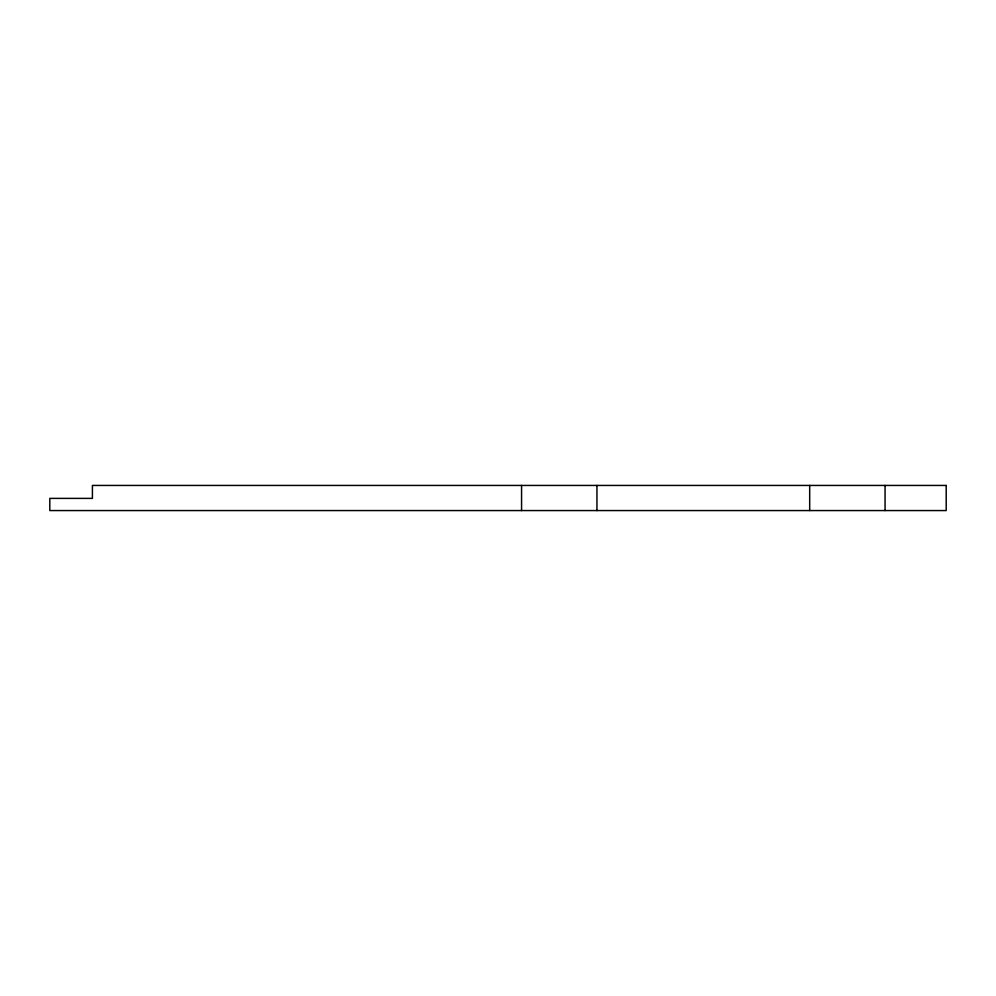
<?xml version="1.0" encoding="UTF-8"?>
<svg xmlns="http://www.w3.org/2000/svg" width="996" height="996" viewBox="0 0 996 996"><rect width="100%" height="100%" fill="white"/><g stroke="black" fill="none" stroke-linecap="round" stroke-linejoin="round"><path stroke-width="1.49" d="M885.058 485.438L885.058 510.562M809.686 485.438L809.686 510.562M596.94 485.438L596.94 510.562M521.568 485.438L521.568 510.562M946.2 485.438L92.416 485.438L92.416 498.386L49.8 498.386L49.8 510.562L946.2 510.562L946.2 485.438"/></g></svg>
